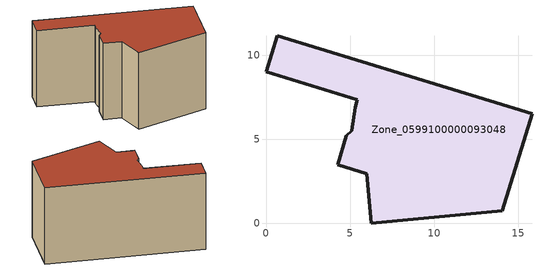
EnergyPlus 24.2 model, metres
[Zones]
Zone_0599100000093048
 floor ground (C_G): 4.78,5.19 5.1,5.5 5.3,6.88 5.44,7.34 0,9 0.66,11.14 15.82,6.5 14.05,0.75 6.27,0 5.99,2.93 4.26,3.47 z0
 wall outside (C_F): 0,9 5.44,7.34 5.3,6.88 5.1,5.5 4.78,5.19 4.26,3.47 5.99,2.93 6.27,0 14.05,0.75 15.82,6.5 0.66,11.14 0,9 z0:8.19
 roof outside (C_R): 4.78,5.19 4.26,3.47 5.99,2.93 6.27,0 14.05,0.75 15.82,6.5 0.66,11.14 0,9 5.44,7.34 5.3,6.88 5.1,5.5 z8.19
[BUILDING]
Pand.0599100000093048: North Axis=0; Terrain=City; Loads Convergence Tolerance Value=0.04; Temperature Convergence Tolerance Value=0.4; Solar Distribution=FullExterior; Maximum Number of Warmup Days=25; Minimum Number of Warmup Days=1
[Site:Location]
Rotterdam.The.Hague.AP_ZH_NLD Design_Conditions: Latitude=51.96; Longitude=4.45; Time Zone=1; Elevation=-4.5
[SITE:GROUNDTEMPERATURE:BUILDINGSURFACE]
18, 18, 18, 18, 18, 18, 18, 18, 18, 18, 18, 18
[MATERIAL] Thermal Absorptance=0.9; Solar Absorptance=0.7; Visible Absorptance=0.7
Name | Roughness | Thickness | Conductivity | Density | Specific Heat
G.TI.1975-1991 | MediumSmooth | 0.15 | 0.288461 | 540 | 1210
F.TI.1975-1991 | Rough | 0.3 | 0.230769 | 1920 | 840
R.TI.1975-1991 | MediumRough | 0.2 | 0.153846 | 1500 | 1000
[CONSTRUCTION]
C_G: G.TI.1975-1991
C_F: F.TI.1975-1991
C_R: R.TI.1975-1991
[ZONE]
Zone_0599100000093048: Type=1; Multiplier=1; Ceiling Height=Autocalculate; Volume=Autocalculate; Floor Area=autocalculate; Part of Total Floor Area=Yes
[ZONEINFILTRATION:DESIGNFLOWRATE]
Infil_Zone_0599100000093048: Zone or ZoneList or Space or SpaceList=Zone_0599100000093048; Schedule=AlwaysOn; Design Flow Rate Calculation Method=Flow/Area; Flow Rate per Floor Area=0.003; Constant Term Coefficient=1; Temperature Term Coefficient=0; Velocity Term Coefficient=0; Velocity Squared Term Coefficient=0
[HVACTEMPLATE:ZONE:IDEALLOADSAIRSYSTEM]
Zone_0599100000093048: Maximum Heating Supply Air Temperature=50; Minimum Cooling Supply Air Temperature=13; Maximum Heating Supply Air Humidity Ratio=0.0156; Minimum Cooling Supply Air Humidity Ratio=0.0077; Heating Limit=NoLimit; Cooling Limit=NoLimit; Dehumidification Control Type=ConstantSensibleHeatRatio; Cooling Sensible Heat Ratio=0.7; Dehumidification Setpoint=60; Humidification Control Type=None; Humidification Setpoint=30; Outdoor Air Method=None; Outdoor Air Flow Rate per Person=0.00944; Outdoor Air Flow Rate per Zone Floor Area=0; Outdoor Air Flow Rate per Zone=0; Demand Controlled Ventilation Type=None; Outdoor Air Economizer Type=NoEconomizer; Heat Recovery Type=None; Sensible Heat Recovery Effectiveness=0.7; Latent Heat Recovery Effectiveness=0.65
[ZONECONTROL:THERMOSTAT]
ThermostatControl_Zone_0599100000093048: Zone or ZoneList=Zone_0599100000093048; Control Type Schedule=DualSetpointControlType; Control 1=Thermostat_Zone_0599100000093048; Temperature Difference Between Cutout And Setpoint=0
[THERMOSTATSETPOINT:DUALSETPOINT]
Thermostat_Zone_0599100000093048: Heating Setpoint Temperature Schedule=HeatingSetpoint_Zone_0599100000093048; Cooling Setpoint Temperature Schedule=CoolingSetpoint_Zone_0599100000093048
[SCHEDULE:COMPACT]
HeatingSetpoint_Zone_0599100000093048: Through: 12/31, For: AllDays, Until: 24:00, 21
CoolingSetpoint_Zone_0599100000093048: Through: 12/31, For: AllDays, Until: 24:00, 24
DualSetpointControlType: Through: 12/31, For: AllDays, Until: 24:00, 4
AlwaysOn: Through: 12/31, For: AllDays, Until: 24:00, 1
